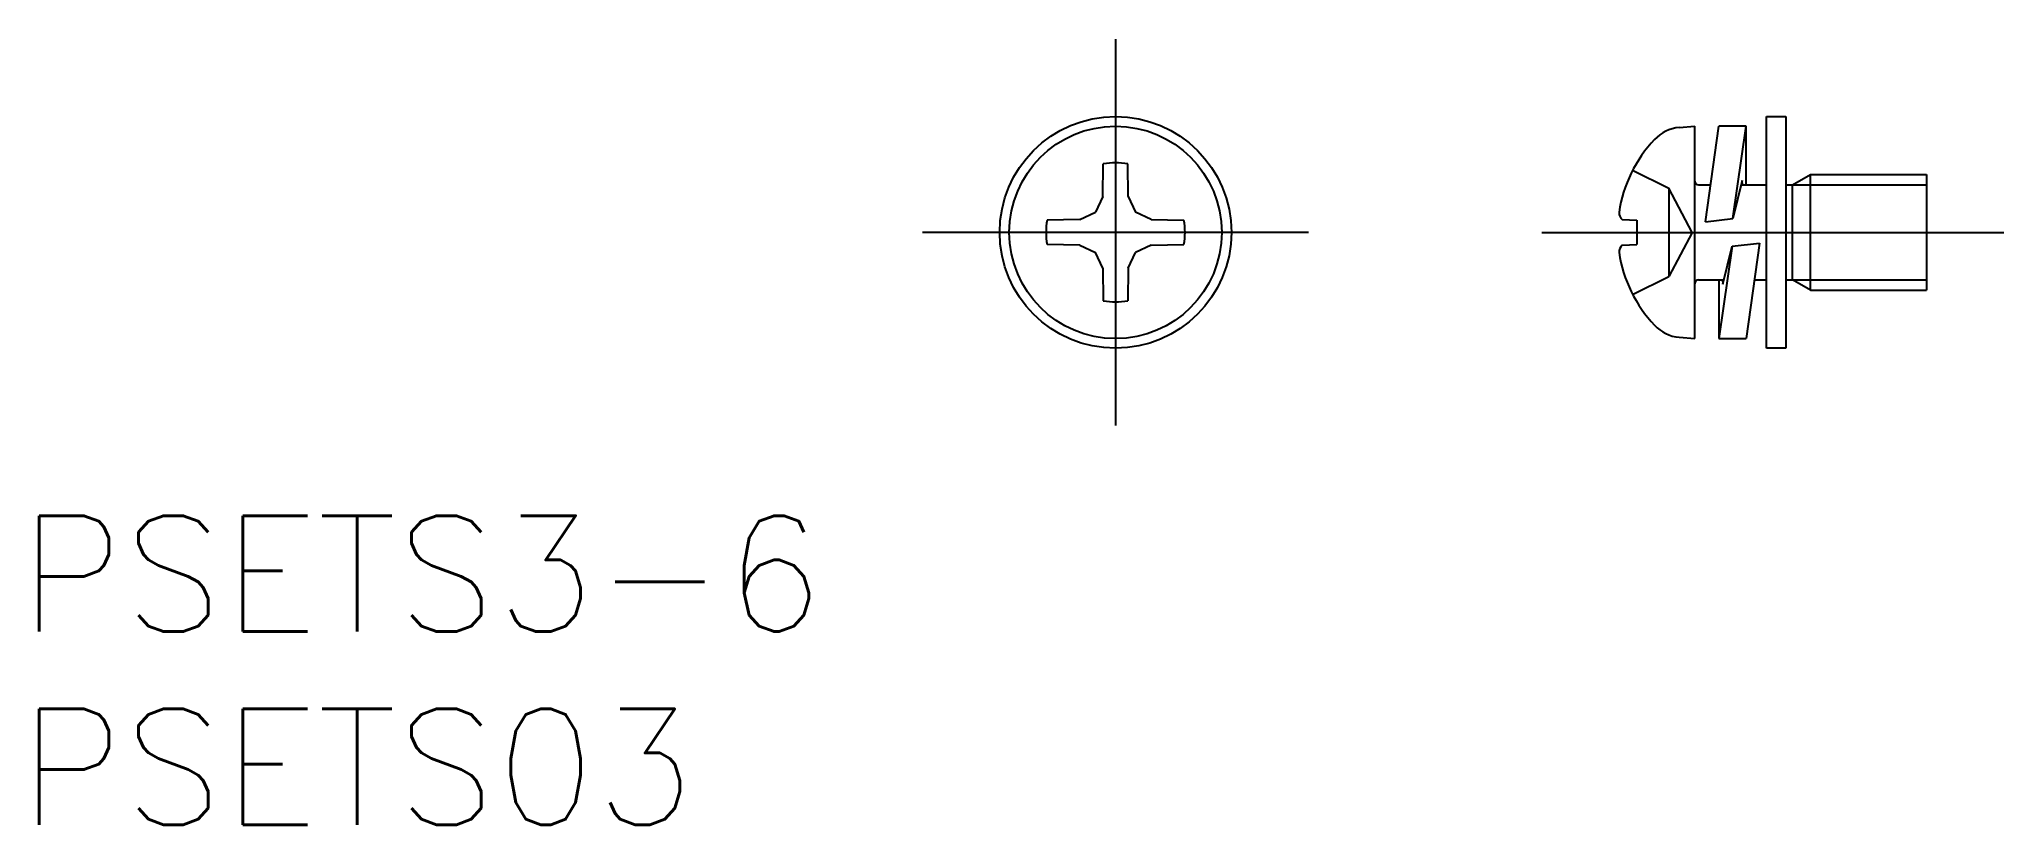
# Model space of a CAD drawing. Extents: x -27.9 to 23, y -15.3 to 5.
import ezdxf

# ---------------------------------------------------------------- set-up
doc = ezdxf.new("R2010")
doc.units = 0
doc.linetypes.add('CENTER', pattern=[50.8, 31.75, -6.35, 6.35, -6.35])
doc.linetypes.add('DASHED', pattern=[19.05, 12.7, -6.35])
doc.layers.get('0').update_dxf_attribs({"linetype": 'CONTINUOUS'})
doc.layers.add('CENTER', color=1, linetype='CENTER')
doc.styles.get("Standard").update_dxf_attribs({"font": 'txt.shx', "height": 3, "bigfont": 'bigfont.shx'})

msp = doc.modelspace()

# ---------------------------------------------------------------- linework, layer by layer
at = {"color": 7, "linetype": 'CONTINUOUS'}
for p, q in [((14.597, 2.715), (15, 2.75)), ((15, -2.75), (15, 2.75)), ((15.277, 0.275), (15.627, 2.75)), ((16.327, 2.75), (15.627, 2.75)), ((15.989, 0.361), (16.327, 2.75)), ((16.327, 1.229), (16.327, 2.75)), ((16.854, -3), (16.854, 3)), ((16.854, 3), (17.354, 3)), ((17.354, 3), (17.354, -3)), ((-0.331, 0.925), (-0.316, 1.772)), ((0.331, 0.925), (0.316, 1.772)), ((15.1, 1.229), (15.412, 1.229)), ((16.227, 1.34), (15.989, 0.361)), ((16.201, 1.229), (16.854, 1.229)), ((16.236, 1.229), (16.227, 1.34)), ((17.354, 1.229), (17.531, 1.229)), ((17.531, 1.229), (18, 1.5)), ((17.531, -1.23), (17.531, 1.229)), ((18, 1.5), (21, 1.5)), ((18, -1.5), (18, 1.5)), ((21, 1.5), (21, -1.5)), ((-0.925, 0.331), (-0.52, 0.52)), ((-0.331, 0.925), (-0.52, 0.52)), ((0.331, 0.925), (0.52, 0.52)), ((0.925, 0.331), (0.52, 0.52)), ((-0.925, 0.331), (-1.772, 0.316)), ((0.925, 0.331), (1.772, 0.316)), ((13.124, 0.331), (13.498, 0.316)), ((13.498, 0.316), (13.498, -0.316)), ((15.277, 0.275), (15.989, 0.361)), ((-0.925, -0.331), (-1.772, -0.316)), ((-0.925, -0.331), (-0.52, -0.52)), ((0.925, -0.331), (0.52, -0.52)), ((0.925, -0.331), (1.772, -0.316)), ((13.124, -0.331), (13.498, -0.316)), ((15.965, -0.361), (15.627, -2.75)), ((15.727, -1.34), (15.965, -0.361)), ((15.965, -0.361), (16.677, -0.275)), ((16.677, -0.275), (16.327, -2.75)), ((-0.331, -0.925), (-0.52, -0.52)), ((-0.331, -0.925), (-0.316, -1.772)), ((0.331, -0.925), (0.316, -1.772)), ((0.331, -0.925), (0.52, -0.52)), ((15.1, -1.23), (15.754, -1.23)), ((15.627, -1.23), (15.627, -2.75)), ((15.719, -1.23), (15.727, -1.34)), ((16.542, -1.23), (16.854, -1.23)), ((17.354, -1.23), (17.531, -1.23)), ((18, -1.5), (17.531, -1.23)), ((18, -1.5), (21, -1.5)), ((14.597, -2.715), (15, -2.75)), ((15.627, -2.75), (16.327, -2.75)), ((17.354, -3), (16.854, -3))]:
    msp.add_line(p, q, dxfattribs=at)
at = {"color": 3, "linetype": 'DASHED'}
for p, q in [((13.391, 1.607), (14.325, 1.145)), ((14.934, 0), (14.325, 1.145)), ((14.325, 1.145), (14.325, -1.145)), ((14.934, 0), (14.325, -1.145)), ((13.391, -1.607), (14.325, -1.145))]:
    msp.add_line(p, q, dxfattribs=at)
at = {"color": 3, "linetype": 'CONTINUOUS'}
for p, q in [((17.531, 1.229), (21, 1.229)), ((17.531, -1.23), (21, -1.23))]:
    msp.add_line(p, q, dxfattribs=at)
at = {"color": 7, "linetype": 'CONTINUOUS'}
for radius in [3, 2.75]:
    msp.add_circle((0, 0), radius, dxfattribs=at)
for centre, radius, start, end in [((14.684, 1.719), 1, 95, 136.5733), ((16.5, 0), 3.5, 136.5733, 171.4604), ((0, 0), 1.8, 79.8876, 100.1124), ((15.1, 1.329), 0.1, 180, 270), ((13.322, 0.534), 0.284, 182.9383, 225.8128), ((0, 0), 1.8, 169.8876, 190.1124), ((0, 0), 1.8, 349.8876, 10.1124), ((13.322, -0.534), 0.284, 134.1872, 177.0617), ((16.5, 0), 3.5, 188.5396, 223.4267), ((15.1, -1.329), 0.1, 90, 180), ((0, 0), 1.8, 259.8876, 280.1124), ((14.684, -1.719), 1, 223.4267, 265)]:
    msp.add_arc(centre, radius, start, end, dxfattribs=at)
at = {"layer": 'CENTER', "color": 1, "linetype": 'CENTER'}
for p, q in [((0, 5), (0, -5)), ((5, 0), (-5, 0)), ((11.039, 0), (23, 0))]:
    msp.add_line(p, q, dxfattribs=at)

# ---------------------------------------------------------------- texts
at = {"color": 7, "linetype": 'CONTINUOUS'}
for s, p in [('PSETS3-6', (-28.384, -10.337)), ('PSETS03', (-28.384, -15.337))]:
    msp.add_text(s, height=3, dxfattribs=at).set_placement(p)

doc.saveas('drawing.dxf')
